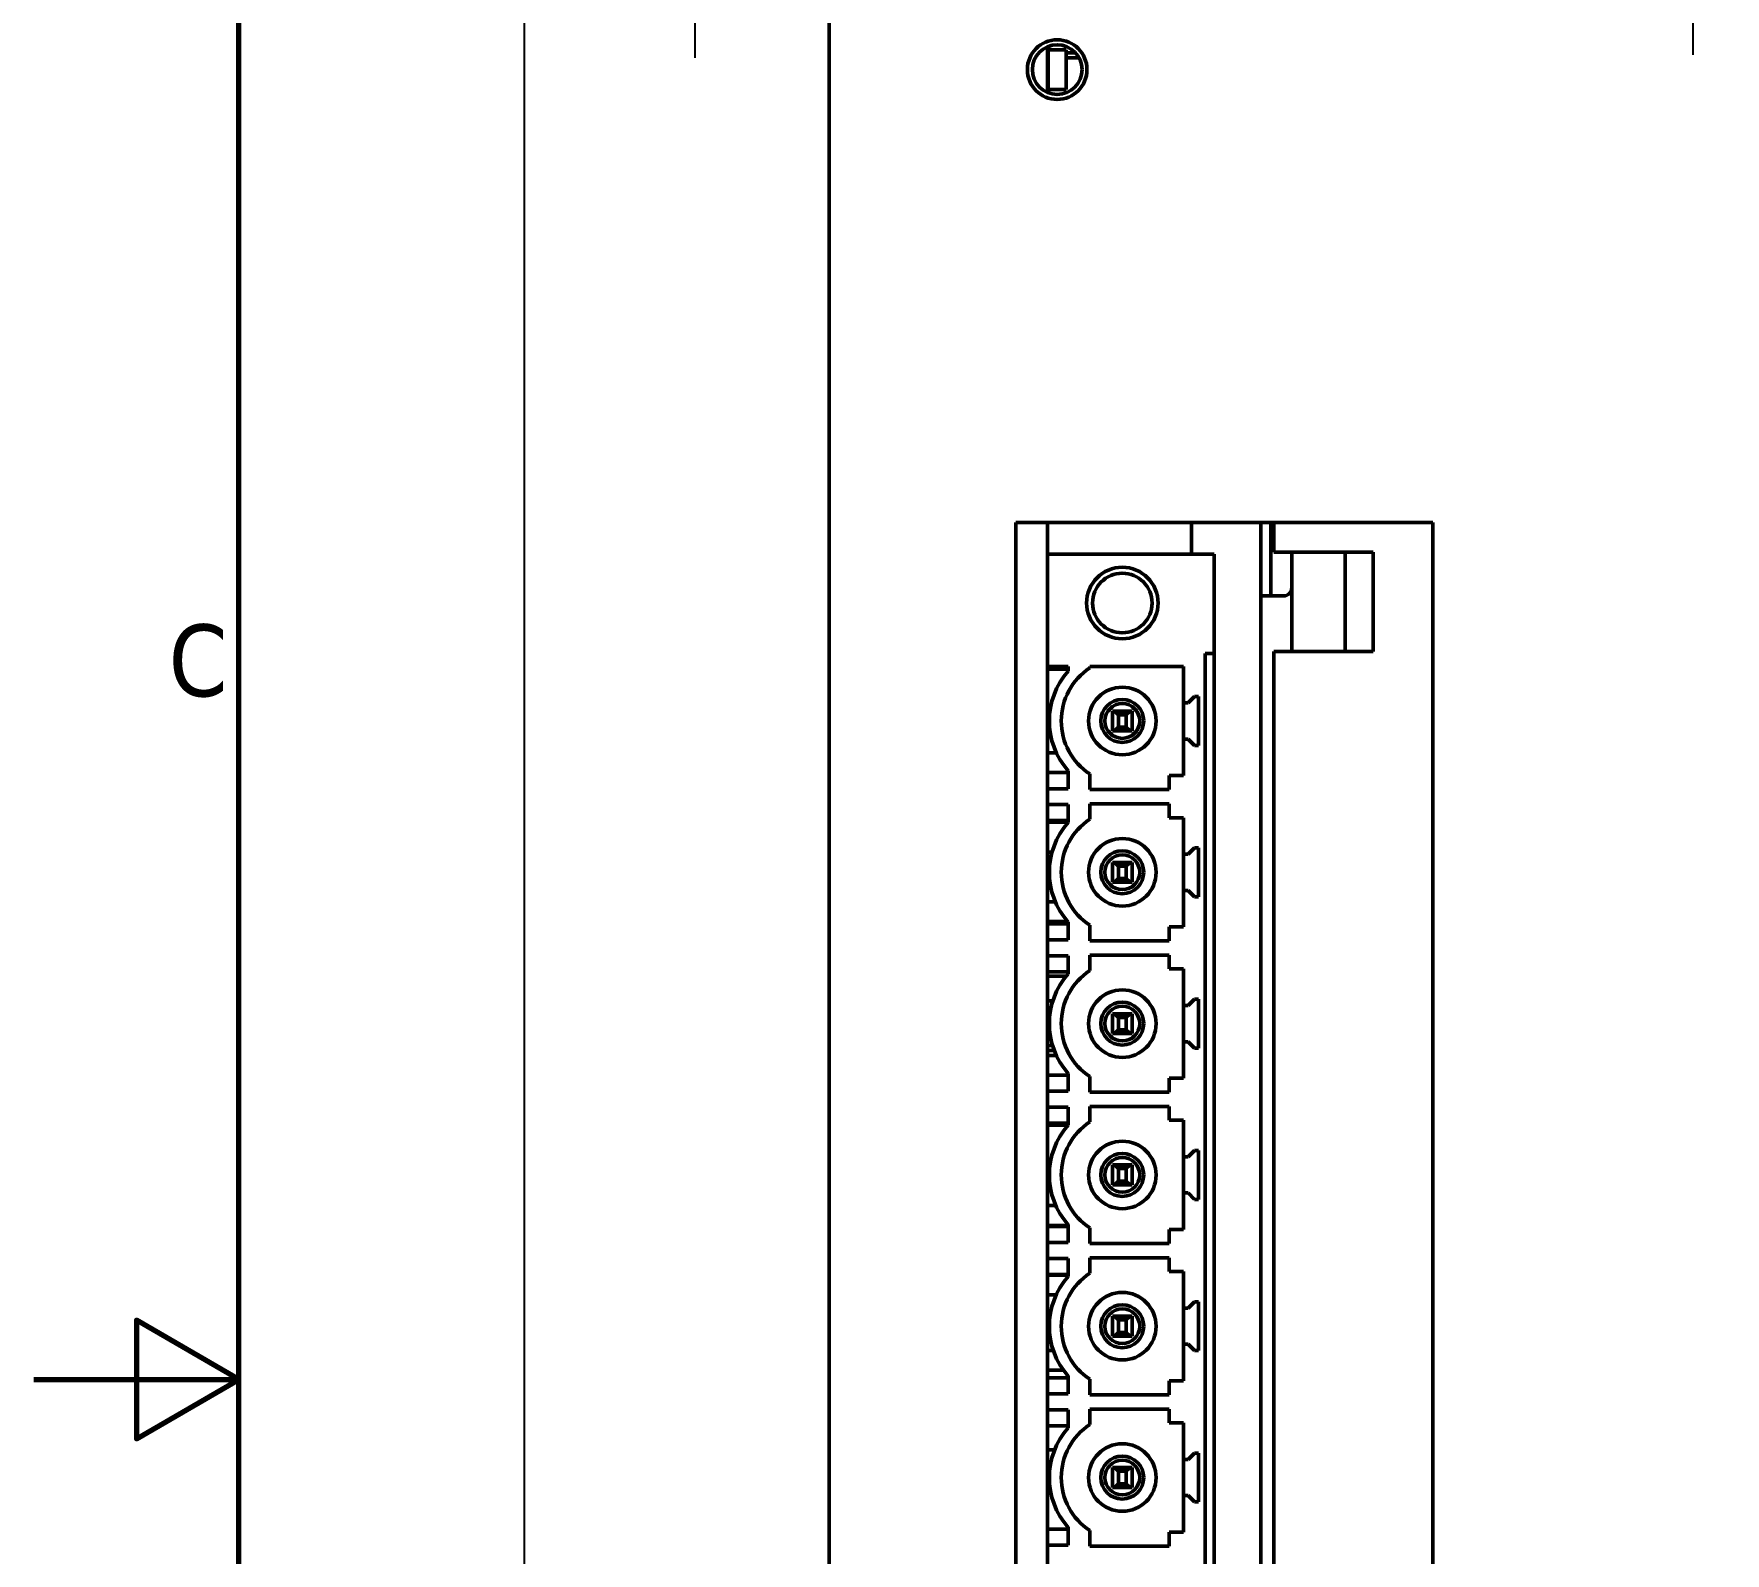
# Model space of a CAD drawing. Header units: millimetres. Extents: x 2121 to 4904, y 892 to 1933.
# Drawn here: x 2121.2 to 2291.5, y 1481.3 to 1634.3 of the extents above; entities that cross this region are included whole.
import ezdxf

# ---------------------------------------------------------------- set-up
doc = ezdxf.new("R2010")
doc.units = ezdxf.units.MM
doc.header["$LTSCALE"] = 1.8
doc.linetypes.add('CENTER', pattern=[50.8, 31.75, -6.35, 6.35, -6.35])
doc.layers.add('CL', color=1, linetype='CENTER')
for name, color, linetype, lineweight in [('경계(ISO)', 7, 'Continuous', 70), ('외형선(ISO)', 7, 'Continuous', 50), ('치수(ISO)', 7, 'Continuous', 25)]:
    doc.layers.add(name, color=color, linetype=linetype, lineweight=lineweight)
doc.styles.add('주 문자 (ISO)', font='')
doc.styles.add('주 텍스트 (ISO)', font='')
doc.styles.get('주 문자 (ISO)').set_extended_font_data('Tahoma')
doc.styles.get('주 텍스트 (ISO)').set_extended_font_data('Tahoma')
doc.dimstyles.new('기본값 (ISO)', dxfattribs={"dimscale": 1.8, "dimtxt": 3.5, "dimasz": 2.5, "dimexe": 3.175, "dimexo": 0, "dimgap": 0.762, "dimtad": 1, "dimrnd": 1e-08, "dimzin": 0, "dimtxsty": '주 텍스트 (ISO)', "dimcen": 0.09, "dimdle": 10, "dimclrd": 256, "dimclre": 256, "dimclrt": 256, "dimazin": 0, "dimtfac": 1.001486, "dimtmove": 0, "dimatfit": 3, "dimfxl": 1, "dimtolj": 1, "dimtzin": 0, "dimlwd": -1, "dimlwe": -1, "dimarcsym": 0})

# ---------------------------------------------------------------- blocks, each defined once
blk = doc.blocks.new('경계 Default Border')
at = {"layer": '경계(ISO)', "flags": 128}
for points in [[(10, 10), (10, 410), (584, 410), (584, 10), (10, 10)], [(0, 210), (10, 210), (5, 212.887), (5, 207.113), (10, 210)]]:
    blk.add_lwpolyline(points, dxfattribs=at)
at = {"layer": '경계(ISO)', "insert": (6.568, 243.25), "char_height": 3.5, "attachment_point": 7, "style": '주 텍스트 (ISO)'}
blk.add_mtext('C', dxfattribs=at)
blk = doc.blocks.new('*D674')
at = {"layer": 'Defpoints', "color": 0}
for p in [(2201.26, 1650.94), (2170.55, 1285.94), (2216.26, 1285.94)]:
    blk.add_point(p, dxfattribs=at)
at = {"layer": '치수(ISO)', "color": 7}
for p, q in [((2201.26, 1650.94), (2164.83, 1650.94)), ((2170.55, 1646.44), (2170.55, 1290.44)), ((2216.26, 1285.94), (2164.83, 1285.94))]:
    blk.add_line(p, q, dxfattribs=at)
for points in [[(2171.3, 1646.44), (2169.8, 1646.44), (2170.55, 1650.94)], [(2169.8, 1290.44), (2171.3, 1290.44), (2170.55, 1285.94)]]:
    blk.add_solid(points, dxfattribs=at)
at = {"layer": '치수(ISO)', "insert": (2162.59, 1458.38), "char_height": 6.3, "attachment_point": 1, "rotation": 90, "style": '주 문자 (ISO)'}
blk.add_mtext('\\A1;182.5', dxfattribs=at)
blk = doc.blocks.new('*D678')
at = {"layer": 'Defpoints', "color": 0}
for p in [(2187.75, 1650.94), (2201.26, 1650.94), (2288.26, 1640.94)]:
    blk.add_point(p, dxfattribs=at)
at = {"layer": '치수(ISO)', "color": 7}
for p, q in [((2187.75, 1655.44), (2187.75, 1659.94)), ((2201.26, 1650.94), (2182.04, 1650.94)), ((2288.26, 1640.94), (2182.04, 1640.94)), ((2187.75, 1636.44), (2187.75, 1631.94))]:
    blk.add_line(p, q, dxfattribs=at)
for points in [[(2187, 1655.44), (2188.5, 1655.44), (2187.75, 1650.94)], [(2188.5, 1636.44), (2187, 1636.44), (2187.75, 1640.94)]]:
    blk.add_solid(points, dxfattribs=at)
at = {"layer": '치수(ISO)', "insert": (2183.16, 1645.94), "char_height": 6.3, "attachment_point": 5, "rotation": 90, "style": '주 문자 (ISO)'}
blk.add_mtext('\\A1;5', dxfattribs=at)

msp = doc.modelspace()

# ---------------------------------------------------------------- linework, layer by layer
at = {"layer": 'CL', "color": 7}
msp.add_line((2288.26, 1649.64), (2288.26, 1632.24), dxfattribs=at)
at = {"layer": '외형선(ISO)'}
for p, q in [((2201.26, 1300.94), (2201.26, 1650.94)), ((2223.26, 1628.44), (2223.26, 1633.05)), ((2223.34, 1632.44), (2223.26, 1632.44)), ((2223.34, 1632.74), (2225.14, 1632.74)), ((2223.34, 1631.24), (2223.34, 1632.74)), ((2225.14, 1631.24), (2225.14, 1632.74)), ((2226.07, 1632.44), (2225.14, 1632.44)), ((2225.14, 1631.94), (2226.43, 1631.94)), ((2223.34, 1631.24), (2223.34, 1630.24)), ((2223.34, 1628.74), (2223.34, 1630.24)), ((2225.14, 1631.24), (2225.14, 1630.24)), ((2225.14, 1628.74), (2225.14, 1630.24)), ((2223.26, 1628.94), (2223.34, 1628.94)), ((2223.34, 1628.74), (2225.14, 1628.74)), ((2220.06, 1585.14), (2262.06, 1585.14)), ((2220.06, 1322.74), (2220.06, 1585.14)), ((2223.26, 1322.74), (2223.26, 1585.14)), ((2237.76, 1585.14), (2237.76, 1581.94)), ((2244.76, 1585.14), (2244.76, 1457.94)), ((2245.76, 1577.74), (2245.76, 1585.14)), ((2246.06, 1585.14), (2246.06, 1582.14)), ((2262.06, 1585.14), (2262.06, 1322.74)), ((2223.26, 1581.94), (2223.26, 1570.64)), ((2240.06, 1581.94), (2223.26, 1581.94)), ((2240.06, 1571.94), (2240.06, 1581.94)), ((2246.06, 1582.14), (2256.06, 1582.14)), ((2247.86, 1582.14), (2247.86, 1572.14)), ((2253.26, 1582.14), (2253.26, 1572.14)), ((2256.06, 1582.14), (2256.06, 1572.14)), ((2247.06, 1577.74), (2244.76, 1577.74)), ((2223.26, 1570.64), (2225.34, 1570.64)), ((2225.34, 1570.64), (2225.34, 1570.16)), ((2227.52, 1570.48), (2227.52, 1570.64)), ((2227.52, 1570.64), (2236.96, 1570.64)), ((2236.96, 1570.64), (2236.96, 1566.96)), ((2239.16, 1571.94), (2239.16, 1405.94)), ((2240.06, 1571.94), (2239.16, 1571.94)), ((2240.06, 1571.94), (2240.06, 1405.94)), ((2256.06, 1572.14), (2246.06, 1572.14)), ((2246.06, 1572.14), (2246.06, 1405.74)), ((2223.26, 1570.34), (2225.34, 1570.34)), ((2237.42, 1566.96), (2238.06, 1567.6)), ((2238.06, 1567.6), (2238.46, 1567.6)), ((2238.46, 1567.6), (2238.46, 1562.68)), ((2223.52, 1566.14), (2223.26, 1566.14)), ((2230.03, 1566.14), (2229.8, 1566.14)), ((2229.8, 1566.14), (2229.8, 1564.14)), ((2230.4, 1565.77), (2230.03, 1566.14)), ((2230.03, 1566.14), (2231.58, 1566.14)), ((2230.4, 1564.52), (2230.4, 1565.77)), ((2231.2, 1565.77), (2230.4, 1565.77)), ((2231.58, 1566.14), (2231.2, 1565.77)), ((2231.2, 1565.77), (2231.2, 1564.52)), ((2231.8, 1566.14), (2231.58, 1566.14)), ((2231.8, 1566.14), (2231.8, 1564.14)), ((2236.96, 1566.96), (2237.42, 1566.96)), ((2236.96, 1563.32), (2236.96, 1566.96)), ((2223.26, 1564.14), (2223.52, 1564.14)), ((2229.8, 1564.14), (2230.03, 1564.14)), ((2230.03, 1564.14), (2230.4, 1564.52)), ((2231.58, 1564.14), (2230.03, 1564.14)), ((2230.4, 1564.52), (2231.2, 1564.52)), ((2231.2, 1564.52), (2231.58, 1564.14)), ((2231.58, 1564.14), (2231.8, 1564.14)), ((2237.42, 1563.32), (2236.96, 1563.32)), ((2236.96, 1563.32), (2236.96, 1559.64)), ((2238.06, 1562.68), (2237.42, 1563.32)), ((2238.46, 1562.68), (2238.06, 1562.68)), ((2224.16, 1561.94), (2223.26, 1561.94)), ((2225.34, 1559.94), (2223.26, 1559.94)), ((2225.34, 1560.13), (2225.34, 1558.32)), ((2227.52, 1558.24), (2227.52, 1559.81)), ((2236.96, 1559.64), (2235.52, 1559.64)), ((2235.52, 1559.64), (2235.52, 1558.24)), ((2223.26, 1558.32), (2223.26, 1556.72)), ((2225.34, 1558.32), (2223.26, 1558.32)), ((2235.52, 1558.24), (2227.52, 1558.24)), ((2223.26, 1556.72), (2225.34, 1556.72)), ((2225.34, 1556.72), (2225.34, 1554.92)), ((2227.52, 1555.24), (2227.52, 1556.8)), ((2227.52, 1556.8), (2235.52, 1556.8)), ((2235.52, 1556.8), (2235.52, 1555.4)), ((2235.52, 1555.4), (2236.96, 1555.4)), ((2236.96, 1555.4), (2236.96, 1551.72)), ((2223.26, 1555.1), (2225.34, 1555.1)), ((2225.34, 1554.94), (2223.26, 1554.94)), ((2223.73, 1551.94), (2223.26, 1551.94)), ((2237.42, 1551.72), (2238.06, 1552.36)), ((2238.06, 1552.36), (2238.46, 1552.36)), ((2238.46, 1552.36), (2238.46, 1547.44)), ((2223.52, 1550.9), (2223.26, 1550.9)), ((2230.03, 1550.9), (2229.8, 1550.9)), ((2229.8, 1550.9), (2229.8, 1548.9)), ((2230.4, 1550.53), (2230.03, 1550.9)), ((2230.03, 1550.9), (2231.58, 1550.9)), ((2230.4, 1549.28), (2230.4, 1550.53)), ((2231.2, 1550.53), (2230.4, 1550.53)), ((2231.58, 1550.9), (2231.2, 1550.53)), ((2231.2, 1550.53), (2231.2, 1549.28)), ((2231.8, 1550.9), (2231.58, 1550.9)), ((2231.8, 1550.9), (2231.8, 1548.9)), ((2236.96, 1551.72), (2237.42, 1551.72)), ((2236.96, 1548.08), (2236.96, 1551.72)), ((2223.26, 1548.9), (2223.52, 1548.9)), ((2229.8, 1548.9), (2230.03, 1548.9)), ((2230.03, 1548.9), (2230.4, 1549.28)), ((2231.58, 1548.9), (2230.03, 1548.9)), ((2230.4, 1549.28), (2231.2, 1549.28)), ((2231.2, 1549.28), (2231.58, 1548.9)), ((2231.58, 1548.9), (2231.8, 1548.9)), ((2224.05, 1546.94), (2223.26, 1546.94)), ((2237.42, 1548.08), (2236.96, 1548.08)), ((2236.96, 1548.08), (2236.96, 1544.4)), ((2238.06, 1547.44), (2237.42, 1548.08)), ((2238.46, 1547.44), (2238.06, 1547.44)), ((2225.29, 1544.94), (2223.26, 1544.94)), ((2225.34, 1544.7), (2223.26, 1544.7)), ((2225.34, 1544.89), (2225.34, 1543.08)), ((2227.52, 1543), (2227.52, 1544.57)), ((2236.96, 1544.4), (2235.52, 1544.4)), ((2235.52, 1544.4), (2235.52, 1543)), ((2223.26, 1543.08), (2223.26, 1541.48)), ((2225.34, 1543.08), (2223.26, 1543.08)), ((2235.52, 1543), (2227.52, 1543)), ((2227.52, 1540), (2227.52, 1541.56)), ((2227.52, 1541.56), (2235.52, 1541.56)), ((2235.52, 1541.56), (2235.52, 1540.16)), ((2223.26, 1541.48), (2225.34, 1541.48)), ((2223.26, 1539.86), (2225.34, 1539.86)), ((2225.34, 1541.48), (2225.34, 1539.68)), ((2235.52, 1540.16), (2236.96, 1540.16)), ((2236.96, 1540.16), (2236.96, 1536.48)), ((2223.26, 1539.44), (2225.14, 1539.44)), ((2223.8, 1536.94), (2223.26, 1536.94)), ((2236.96, 1536.48), (2237.42, 1536.48)), ((2236.96, 1532.84), (2236.96, 1536.48)), ((2237.42, 1536.48), (2238.06, 1537.12)), ((2238.06, 1537.12), (2238.46, 1537.12)), ((2238.46, 1537.12), (2238.46, 1532.2)), ((2223.52, 1535.66), (2223.26, 1535.66)), ((2230.03, 1535.66), (2229.8, 1535.66)), ((2229.8, 1535.66), (2229.8, 1533.66)), ((2230.4, 1535.29), (2230.03, 1535.66)), ((2230.03, 1535.66), (2231.58, 1535.66)), ((2230.4, 1534.04), (2230.4, 1535.29)), ((2231.2, 1535.29), (2230.4, 1535.29)), ((2231.58, 1535.66), (2231.2, 1535.29)), ((2231.2, 1535.29), (2231.2, 1534.04)), ((2231.8, 1535.66), (2231.58, 1535.66)), ((2231.8, 1535.66), (2231.8, 1533.66)), ((2223.26, 1533.66), (2223.52, 1533.66)), ((2229.8, 1533.66), (2230.03, 1533.66)), ((2230.03, 1533.66), (2230.4, 1534.04)), ((2231.58, 1533.66), (2230.03, 1533.66)), ((2230.4, 1534.04), (2231.2, 1534.04)), ((2231.2, 1534.04), (2231.58, 1533.66)), ((2231.58, 1533.66), (2231.8, 1533.66)), ((2223.26, 1532.44), (2223.78, 1532.44)), ((2223.95, 1531.94), (2223.26, 1531.94)), ((2224.17, 1531.44), (2223.26, 1531.44)), ((2237.42, 1532.84), (2236.96, 1532.84)), ((2236.96, 1532.84), (2236.96, 1529.16)), ((2238.06, 1532.2), (2237.42, 1532.84)), ((2238.46, 1532.2), (2238.06, 1532.2)), ((2225.34, 1529.65), (2225.34, 1527.84)), ((2225.34, 1529.46), (2223.26, 1529.46)), ((2227.52, 1527.76), (2227.52, 1529.33)), ((2236.96, 1529.16), (2235.52, 1529.16)), ((2235.52, 1529.16), (2235.52, 1527.76)), ((2223.26, 1527.84), (2223.26, 1526.24)), ((2225.34, 1527.84), (2223.26, 1527.84)), ((2223.26, 1526.24), (2225.34, 1526.24)), ((2225.34, 1526.24), (2225.34, 1524.44)), ((2235.52, 1527.76), (2227.52, 1527.76)), ((2227.52, 1524.76), (2227.52, 1526.32)), ((2227.52, 1526.32), (2235.52, 1526.32)), ((2235.52, 1526.32), (2235.52, 1524.92)), ((2223.26, 1524.62), (2225.34, 1524.62)), ((2235.52, 1524.92), (2236.96, 1524.92)), ((2236.96, 1524.92), (2236.96, 1521.24)), ((2225.34, 1524.44), (2223.26, 1524.44)), ((2236.96, 1521.24), (2237.42, 1521.24)), ((2236.96, 1517.6), (2236.96, 1521.24)), ((2237.42, 1521.24), (2238.06, 1521.88)), ((2238.06, 1521.88), (2238.46, 1521.88)), ((2238.46, 1521.88), (2238.46, 1516.96)), ((2223.52, 1520.42), (2223.26, 1520.42)), ((2230.03, 1520.42), (2229.8, 1520.42)), ((2229.8, 1520.42), (2229.8, 1518.42)), ((2230.4, 1520.05), (2230.03, 1520.42)), ((2230.03, 1520.42), (2231.58, 1520.42)), ((2230.4, 1518.8), (2230.4, 1520.05)), ((2231.2, 1520.05), (2230.4, 1520.05)), ((2231.58, 1520.42), (2231.2, 1520.05)), ((2231.2, 1520.05), (2231.2, 1518.8)), ((2231.8, 1520.42), (2231.58, 1520.42)), ((2231.8, 1520.42), (2231.8, 1518.42)), ((2223.26, 1518.42), (2223.52, 1518.42)), ((2229.8, 1518.42), (2230.03, 1518.42)), ((2230.03, 1518.42), (2230.4, 1518.8)), ((2231.58, 1518.42), (2230.03, 1518.42)), ((2230.4, 1518.8), (2231.2, 1518.8)), ((2231.2, 1518.8), (2231.58, 1518.42)), ((2231.58, 1518.42), (2231.8, 1518.42)), ((2224.1, 1516.34), (2223.26, 1516.34)), ((2237.42, 1517.6), (2236.96, 1517.6)), ((2236.96, 1517.6), (2236.96, 1513.92)), ((2238.06, 1516.96), (2237.42, 1517.6)), ((2238.46, 1516.96), (2238.06, 1516.96)), ((2225.34, 1514.34), (2223.26, 1514.34)), ((2225.34, 1514.41), (2225.34, 1512.6)), ((2225.34, 1514.22), (2223.26, 1514.22)), ((2223.26, 1512.6), (2223.26, 1511)), ((2225.34, 1512.6), (2223.26, 1512.6)), ((2227.52, 1512.52), (2227.52, 1514.09)), ((2236.96, 1513.92), (2235.52, 1513.92)), ((2235.52, 1513.92), (2235.52, 1512.52)), ((2223.26, 1511), (2225.34, 1511)), ((2225.34, 1511), (2225.34, 1509.2)), ((2235.52, 1512.52), (2227.52, 1512.52)), ((2227.52, 1509.52), (2227.52, 1511.08)), ((2227.52, 1511.08), (2235.52, 1511.08)), ((2235.52, 1511.08), (2235.52, 1509.68)), ((2223.26, 1509.38), (2225.34, 1509.38)), ((2225.34, 1509.34), (2223.26, 1509.34)), ((2235.52, 1509.68), (2236.96, 1509.68)), ((2236.96, 1509.68), (2236.96, 1506)), ((2224.14, 1507.34), (2223.26, 1507.34)), ((2236.96, 1506), (2237.42, 1506)), ((2236.96, 1502.36), (2236.96, 1506)), ((2237.42, 1506), (2238.06, 1506.64)), ((2238.06, 1506.64), (2238.46, 1506.64)), ((2238.46, 1506.64), (2238.46, 1501.72)), ((2223.54, 1505.34), (2223.26, 1505.34)), ((2223.52, 1505.18), (2223.26, 1505.18)), ((2230.03, 1505.18), (2229.8, 1505.18)), ((2229.8, 1505.18), (2229.8, 1503.18)), ((2230.4, 1504.81), (2230.03, 1505.18)), ((2230.03, 1505.18), (2231.58, 1505.18)), ((2230.4, 1503.56), (2230.4, 1504.81)), ((2231.2, 1504.81), (2230.4, 1504.81)), ((2231.58, 1505.18), (2231.2, 1504.81)), ((2231.2, 1504.81), (2231.2, 1503.56)), ((2231.8, 1505.18), (2231.58, 1505.18)), ((2231.8, 1505.18), (2231.8, 1503.18)), ((2223.26, 1503.18), (2223.52, 1503.18)), ((2229.8, 1503.18), (2230.03, 1503.18)), ((2230.03, 1503.18), (2230.4, 1503.56)), ((2231.58, 1503.18), (2230.03, 1503.18)), ((2230.4, 1503.56), (2231.2, 1503.56)), ((2231.2, 1503.56), (2231.58, 1503.18)), ((2231.58, 1503.18), (2231.8, 1503.18)), ((2223.85, 1501.74), (2223.26, 1501.74)), ((2237.42, 1502.36), (2236.96, 1502.36)), ((2236.96, 1502.36), (2236.96, 1498.68)), ((2238.06, 1501.72), (2237.42, 1502.36)), ((2238.46, 1501.72), (2238.06, 1501.72)), ((2224.88, 1499.74), (2223.26, 1499.74)), ((2225.34, 1498.98), (2223.26, 1498.98)), ((2225.34, 1499.17), (2225.34, 1497.36)), ((2223.26, 1497.36), (2223.26, 1495.76)), ((2225.34, 1497.36), (2223.26, 1497.36)), ((2227.52, 1497.28), (2227.52, 1498.85)), ((2235.52, 1497.28), (2227.52, 1497.28)), ((2236.96, 1498.68), (2235.52, 1498.68)), ((2235.52, 1498.68), (2235.52, 1497.28)), ((2223.26, 1495.76), (2225.34, 1495.76)), ((2225.34, 1495.76), (2225.34, 1493.96)), ((2227.52, 1494.28), (2227.52, 1495.84)), ((2227.52, 1495.84), (2235.52, 1495.84)), ((2235.52, 1495.84), (2235.52, 1494.44)), ((2223.26, 1494.14), (2225.34, 1494.14)), ((2235.52, 1494.44), (2236.96, 1494.44)), ((2236.96, 1494.44), (2236.96, 1490.76)), ((2223.98, 1491.74), (2223.26, 1491.74)), ((2236.96, 1490.76), (2237.42, 1490.76)), ((2236.96, 1487.12), (2236.96, 1490.76)), ((2237.42, 1490.76), (2238.06, 1491.4)), ((2238.06, 1491.4), (2238.46, 1491.4)), ((2238.46, 1491.4), (2238.46, 1486.48)), ((2223.52, 1489.94), (2223.26, 1489.94)), ((2230.03, 1489.94), (2229.8, 1489.94)), ((2229.8, 1489.94), (2229.8, 1487.94)), ((2230.4, 1489.57), (2230.03, 1489.94)), ((2230.03, 1489.94), (2231.58, 1489.94)), ((2230.4, 1488.32), (2230.4, 1489.57)), ((2231.2, 1489.57), (2230.4, 1489.57)), ((2231.58, 1489.94), (2231.2, 1489.57)), ((2231.2, 1489.57), (2231.2, 1488.32)), ((2231.8, 1489.94), (2231.58, 1489.94)), ((2231.8, 1489.94), (2231.8, 1487.94)), ((2223.26, 1487.94), (2223.52, 1487.94)), ((2229.8, 1487.94), (2230.03, 1487.94)), ((2230.03, 1487.94), (2230.4, 1488.32)), ((2231.58, 1487.94), (2230.03, 1487.94)), ((2230.4, 1488.32), (2231.2, 1488.32)), ((2231.2, 1488.32), (2231.58, 1487.94)), ((2231.58, 1487.94), (2231.8, 1487.94)), ((2237.42, 1487.12), (2236.96, 1487.12)), ((2236.96, 1487.12), (2236.96, 1483.44)), ((2238.06, 1486.48), (2237.42, 1487.12)), ((2238.46, 1486.48), (2238.06, 1486.48)), ((2225.34, 1483.74), (2223.26, 1483.74)), ((2225.34, 1483.93), (2225.34, 1482.12)), ((2223.26, 1482.12), (2223.26, 1480.52)), ((2225.34, 1482.12), (2223.26, 1482.12)), ((2227.52, 1482.04), (2227.52, 1483.61)), ((2235.52, 1482.04), (2227.52, 1482.04)), ((2236.96, 1483.44), (2235.52, 1483.44)), ((2235.52, 1483.44), (2235.52, 1482.04))]:
    msp.add_line(p, q, dxfattribs=at)
for centre, radius in [((2224.24, 1630.74), 3), ((2224.24, 1630.74), 2.5), ((2230.8, 1577.02), 3.6), ((2230.8, 1577.02), 3), ((2230.8, 1565.14), 3.4), ((2230.8, 1565.14), 2.16), ((2230.8, 1565.14), 1.75), ((2230.8, 1549.9), 3.4), ((2230.8, 1549.9), 2.16), ((2230.8, 1549.9), 1.75), ((2230.8, 1534.66), 3.4), ((2230.8, 1534.66), 2.16), ((2230.8, 1534.66), 1.75), ((2230.8, 1519.42), 3.4), ((2230.8, 1519.42), 2.16), ((2230.8, 1519.42), 1.75), ((2230.8, 1504.18), 3.4), ((2230.8, 1504.18), 2.16), ((2230.8, 1504.18), 1.75), ((2230.8, 1488.94), 3.4), ((2230.8, 1488.94), 2.16), ((2230.8, 1488.94), 1.75)]:
    msp.add_circle(centre, radius, dxfattribs=at)
for centre, radius, start, end in [((2247.06, 1578.54), 0.8, 270, 0), ((2231.05, 1565.14), 7.6, 138.7045, 221.2955), ((2231.05, 1565.14), 6.4, 123.4743, 236.5257), ((2231.05, 1549.9), 6.4, 123.4743, 236.5257), ((2231.05, 1549.9), 7.6, 138.7045, 221.2955), ((2231.05, 1534.66), 6.4, 123.4743, 236.5257), ((2231.05, 1534.66), 7.6, 138.7045, 221.2955), ((2231.05, 1519.42), 6.4, 123.4743, 236.5257), ((2231.05, 1519.42), 7.6, 138.7045, 221.2955), ((2231.05, 1504.18), 7.6, 138.7045, 221.2955), ((2231.05, 1504.18), 6.4, 123.4743, 236.5257), ((2231.05, 1488.94), 7.6, 138.7045, 221.2955), ((2231.05, 1488.94), 6.4, 123.4743, 236.5257)]:
    msp.add_arc(centre, radius, start, end, dxfattribs=at)

# ---------------------------------------------------------------- block references
at = {"xscale": 2.0655, "yscale": 2.0655, "zscale": 2.0655}
msp.add_blockref('경계 Default Border', (2121.18, 1065.06), dxfattribs=at)

# ---------------------------------------------------------------- dimensions: what is measured, and where the dimension line sits
at = {"layer": '치수(ISO)'}
dim = msp.add_linear_dim(base=(2187.75, 1650.94), p1=(2288.26, 1640.94), p2=(2201.26, 1650.94), angle=90, dimstyle='기본값 (ISO)', override={"dimdec": 1, "dimlfac": 0.5, "dimzin": 8, "dimdsep": 46, "dimtxsty": '주 문자 (ISO)', "dimclrd": 7, "dimclre": 7, "dimclrt": 256, "dimtofl": 0, "dimatfit": 1}, dxfattribs=at)
dim.commit()
dim.dimension.update_dxf_attribs({"geometry": '*D678', "text_midpoint": (2183.16, 1645.94)})
dim = msp.add_linear_dim(base=(2170.55, 1285.94), p1=(2201.26, 1650.94), p2=(2216.26, 1285.94), angle=270, dimstyle='기본값 (ISO)', override={"dimdec": 1, "dimlfac": 0.5, "dimdsep": 46, "dimtxsty": '주 문자 (ISO)', "dimclrd": 7, "dimclre": 7, "dimclrt": 256, "dimtofl": 0, "dimatfit": 1}, dxfattribs=at)
dim.commit()
dim.dimension.update_dxf_attribs({"geometry": '*D674', "text_midpoint": (2170.55, 1468.44), "dimtype": 160})

doc.saveas('drawing.dxf')
